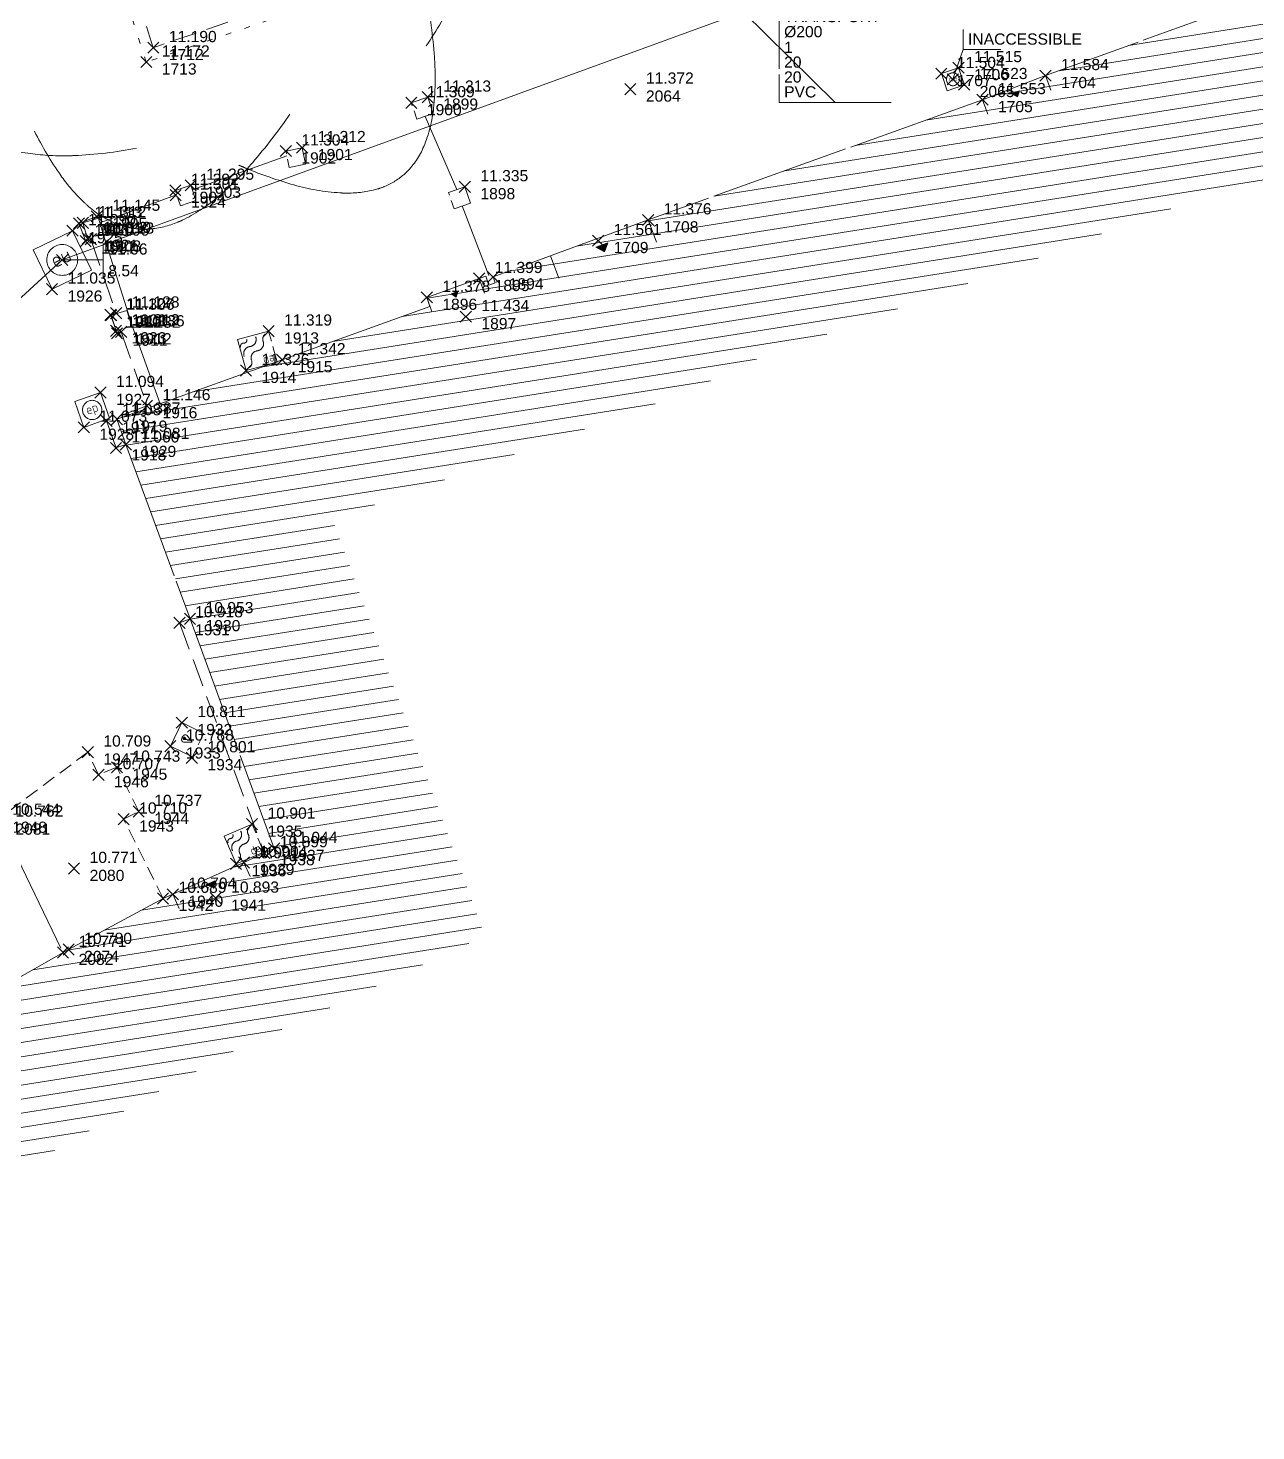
# Model space of a CAD drawing. Header units: metres. Extents: x 1223562 to 1223801, y 7191360 to 7191620.
# Drawn here: x 1223742.72 to 1223764.66, y 7191459.21 to 7191484.28 of the extents above; entities that cross this region are included whole.
import ezdxf
from ezdxf.enums import TextEntityAlignment as Align

# ---------------------------------------------------------------- set-up
doc = ezdxf.new("R2010")
doc.units = ezdxf.units.M
doc.header["$PDMODE"] = 3
doc.header["$PDSIZE"] = 0.1
for name, pattern in [('LL_0821', [0.7, 0.5, -0.2]), ('LL_0824', [0.35, 0.1, -0.25]), ('RL_1103', [0.375, 0.25, -0.125]), ('RL_1105', [2.5, 2.5, 0]), ('RL_1110', [2.5, 2.5, 0]), ('Socle_Continu', [2.5, 2.5, 0]), ('TL_1182', [0.6, 0.4, -0.2])]:
    doc.linetypes.add(name, pattern=pattern)
for name, color, linetype, lineweight in [('BATIH_SCS', 201, 'Socle_Continu', 13), ('CLOTU_SCS', 212, 'Socle_Continu', 13), ('GAZFL_SCS', 40, 'Socle_Continu', 13), ('JARDI_SCS', 82, 'Socle_Continu', 13), ('SIGTA_SCI', 7, 'Socle_Continu', 13), ('SIGTM_SCI', 1, 'Socle_Continu', 13), ('SIGTO_SCI', 255, 'Socle_Continu', 13), ('VOIRI_SCS', 7, 'Socle_Continu', 13)]:
    doc.layers.add(name, color=color, linetype=linetype, lineweight=lineweight)
for name, color, linetype, lineweight, true_color in [('BATIM_SCS', 7, 'Socle_Continu', 13, 0xdf7fff), ('EAUPL_SCS', 5, 'Socle_Continu', 13, 0x0000ff), ('EAUUS_PSI', 7, 'Socle_Continu', 13, 0x7f3f00), ('EAUUS_SCI', 7, 'Socle_Continu', 13, 0x7f3f00), ('EAUUS_SCS', 7, 'Socle_Continu', 13, 0x7f3f00), ('EAUUS_SCT', 7, 'Socle_Continu', 13, 0x7f3f00)]:
    doc.layers.add(name, color=color, linetype=linetype, lineweight=lineweight, true_color=true_color)
doc.styles.add('Reseaux', font='arial.ttf')
doc.styles.get("Standard").update_dxf_attribs({"font": 'arial.ttf'})
doc.styles.add('Style_1', font='WINGDNG2.TTF')
doc.linetypes.add('CL_0181', pattern='A,3,-0.15,0.4,-0.381,["eu",Standard,S=0.254,R=0,X=-0.2,Y=-0.1],-0.381,0.4,-0.15', length=4.862)
doc.linetypes.add('SL_1142', pattern='A,0.5,0,["£",Style_1,S=0.1,R=0,X=0.2,Y=0],0.5', length=1)

# ---------------------------------------------------------------- blocks, each defined once
blk = doc.blocks.new('YP_1521')
at = {"layer": 'SIGTO_SCI', "color": 7, "linetype": 'Socle_Continu'}
blk.add_point((0, 0), dxfattribs=at)
at = {"layer": 'SIGTA_SCI', "linetype": 'Socle_Continu'}
blk.add_attdef('ALT', (0.278, 0.099), '', height=0.2, dxfattribs=at)
at = {"layer": 'SIGTA_SCI', "linetype": 'Socle_Continu', "flags": 9}
blk.add_attdef('CALQUE_ALT', (1.69, -1.18), '', height=0.2, dxfattribs=at)
at = {"layer": 'SIGTM_SCI', "linetype": 'Socle_Continu'}
blk.add_attdef('MAT', (0.278, -0.223), '', height=0.2, dxfattribs=at)
at = {"layer": 'SIGTM_SCI', "linetype": 'Socle_Continu', "flags": 9}
blk.add_attdef('CALQUE_MAT', (1.69, -1.501), '', height=0.2, dxfattribs=at)
at = {"layer": 'SIGTO_SCI', "linetype": 'Socle_Continu', "flags": 9}
for tag, p in [('ID', (1.69, 0.105)), ('NATURE', (1.69, -0.216)), ('FAMILLE', (1.69, -0.538)), ('CALQUE', (1.69, -0.859)), ('PCRS', (1.69, -1.823))]:
    blk.add_attdef(tag, p, '', height=0.2, dxfattribs=at)
blk = doc.blocks.new('RP_1121')
at = {"layer": 'BATIM_SCS', "linetype": 'Socle_Continu'}
blk.add_hatch(color=256, dxfattribs=at).paths.add_polyline_path([(0.438, 0.086), (0.5, 0.172), (0.563, 0.086)])
for p, q in [((0, 0.276), (0, 0)), ((1, -0.001), (1, 0.275)), ((0.438, 0.086), (0.5, 0.172)), ((0.5, 0.172), (0.563, 0.086)), ((0.563, 0.086), (0.438, 0.086))]:
    blk.add_line(p, q, dxfattribs=at)
at = {"layer": 'BATIM_SCS', "linetype": 'Socle_Continu', "flags": 9}
for tag, p in [('ID', (1.431, 0.651)), ('NATURE', (1.431, 0.33)), ('FAMILLE', (1.431, 0.008)), ('CALQUE', (1.431, -0.313)), ('PCRS', (1.431, -0.634))]:
    blk.add_attdef(tag, p, '', height=0.2, dxfattribs=at)
blk = doc.blocks.new('TP_1203')
at = {"layer": 'JARDI_SCS', "linetype": 'Socle_Continu'}
for points in [[(0.3171, 0.1998, 0.007667), (0.3097, 0.2185, 0.026874), (0.2793, 0.282, 0.047786), (0.2363, 0.3458, 0.023985), (0.2196, 0.3641, 0.040407), (0.1879, 0.391, 0.05708), (0.1498, 0.4122, 0.021505), (0.1343, 0.4178, 0.075257), (0.0789, 0.4262, 0.004647), (0.0754, 0.4262, 0.067031), (0.0113, 0.4161, 0.025669), (-0.025, 0.4032, 0.024468), (-0.0582, 0.3875, 0.036292), (-0.1329, 0.3405)], [(-0.0204, 0.3686, 0.026081), (-0.1467, 0.3752, 0.000498), (-0.1491, 0.3752, 0.000061), (-0.1493, 0.3752, 0.039737), (-0.2542, 0.3668, 0.05935), (-0.3324, 0.3448, 0.002412), (-0.3355, 0.3435, 0.092506), (-0.393, 0.3053, 0.000753), (-0.3933, 0.305, 0.098491), (-0.4244, 0.2585, 0.011844), (-0.4269, 0.2521, 0.083514), (-0.4371, 0.1912, 0.009601), (-0.437, 0.184, 0.062383), (-0.4234, 0.101, 0.027233), (-0.3998, 0.0339, 0.012932), (-0.386, 0.003)], [(0.3734, -0.1657, 0.034341), (0.42, -0.0853, 0.016386), (0.4306, -0.0619, 0.033024), (0.4472, -0.0128, 0.065516), (0.4552, 0.0476, 0.004498), (0.4551, 0.0518, 0.088708), (0.4437, 0.1085, 0.001985), (0.4432, 0.1097, 0.087204), (0.4129, 0.1572, 0.010127), (0.4065, 0.1639, 0.060799), (0.3628, 0.1981, 0.037701), (0.3113, 0.2242, 0.012492), (0.2934, 0.231, 0.034867), (0.2046, 0.2561)], [(-0.4141, 0.0593, 0.030688), (-0.4401, -0.0515, 0.042762), (-0.4476, -0.1391, 0.002681), (-0.4475, -0.1447, 0.068057), (-0.4366, -0.2203, 0.027564), (-0.4302, -0.2384, 0.0661), (-0.4071, -0.2783, 0.02929), (-0.3949, -0.292, 0.071575), (-0.3592, -0.3187, 0.024959), (-0.3395, -0.3281, 0.055555), (-0.2929, -0.3415, 0.042997), (-0.2266, -0.3473, 0.011964), (-0.2081, -0.3468, 0.03671), (-0.1048, -0.3345)], [(0.064, -0.3627, 0.004702), (0.0762, -0.3679, 0.029397), (0.1549, -0.3952, 0.053456), (0.231, -0.4084, 0.017025), (0.2434, -0.4088, 0.067312), (0.292, -0.4022, 0.029038), (0.3048, -0.3978, 0.085197), (0.3382, -0.3767, 0.008842), (0.3415, -0.3736, 0.097758), (0.3694, -0.3319, 0.000163), (0.3695, -0.3318, 0.072483), (0.3857, -0.2677, 0.026786), (0.3883, -0.2187, 0.018833), (0.387, -0.1842, 0.02958), (0.3734, -0.0814)], [(-0.2735, -0.3064, 0.039486), (-0.23, -0.3798, 0.04359), (-0.1978, -0.4182, 0.016585), (-0.1839, -0.4312, 0.081902), (-0.1391, -0.4591, 0.006579), (-0.1351, -0.4607, 0.089308), (-0.0921, -0.4684, 0.016983), (-0.0837, -0.4681, 0.078527), (-0.037, -0.4569, 0.013117), (-0.0296, -0.4536, 0.063228), (0.0271, -0.4171, 0.02257), (0.0606, -0.3865, 0.018838), (0.0864, -0.3587, 0.027877), (0.1484, -0.2782)]]:
    blk.add_lwpolyline(points, format="xyb", dxfattribs=at)
at = {"layer": 'JARDI_SCS', "linetype": 'Socle_Continu', "flags": 9}
for tag, p in [('ID', (0.8891, 0.2461)), ('NATURE', (0.8891, -0.0752)), ('FAMILLE', (0.8891, -0.3964)), ('CALQUE', (0.8891, -0.7177)), ('PCRS', (0.8891, -1.039))]:
    blk.add_attdef(tag, p, '', height=0.2, dxfattribs=at)
blk = doc.blocks.new('RP_1126')
at = {"layer": 'BATIM_SCS', "linetype": 'Socle_Continu', "flags": 128}
blk.add_lwpolyline([(0, 0), (0, 1), (1, 1), (1, 0)], close=True, dxfattribs=at)
at = {"layer": 'BATIM_SCS', "linetype": 'Socle_Continu', "flags": 9}
for tag, p in [('NATURE', (1.409, 0.67)), ('ID', (1.409, 0.991)), ('CALQUE', (1.409, 0.028)), ('FAMILLE', (1.409, 0.349)), ('PCRS', (1.409, -0.294))]:
    blk.add_attdef(tag, p, '', height=0.2, dxfattribs=at)
blk = doc.blocks.new('BP_0086')
at = {"layer": 'EAUPL_SCS', "linetype": 'Socle_Continu', "flags": 128}
blk.add_lwpolyline([(1, 0.001), (0.999, 1.001), (-0.001, 1), (0, 0)], close=True, dxfattribs=at)
at = {"layer": 'EAUPL_SCS', "linetype": 'Socle_Continu', "const_width": 0.0188, "flags": 128}
for points in [[(0.185, 0.762), (0.114, 0.762, -0.424), (0.072, 0.804), (0.072, 0.874, -0.997785), (0.185, 0.874), (0.185, 0.846), (0.086, 0.846)], [(0.255, 0.677), (0.255, 0.93), (0.318, 0.93, -0.410802), (0.367, 0.881), (0.367, 0.808, -0.396178), (0.318, 0.762), (0.269, 0.762)]]:
    blk.add_lwpolyline(points, format="xyb", dxfattribs=at)
at = {"layer": 'EAUPL_SCS', "linetype": 'Socle_Continu', "flags": 128}
for points in [[(0.125, 0.063, 0.308109), (0.25, 0.25, -0.498161), (0.5, 0.5, 0.49989), (0.749, 0.751, -0.306811), (0.874, 0.938)], [(0.937, 0.563, -0.49989), (0.687, 0.313, 0.49989), (0.437, 0.063)], [(0.719, 0.063, -0.52802), (0.844, 0.157, 0.528439), (0.969, 0.251)]]:
    blk.add_lwpolyline(points, format="xyb", dxfattribs=at)
at = {"layer": 'EAUPL_SCS', "linetype": 'Socle_Continu', "flags": 9}
for tag, p in [('ID', (1.494, 0.906)), ('NATURE', (1.494, 0.585)), ('FAMILLE', (1.494, 0.263)), ('CALQUE', (1.494, -0.058)), ('PCRS', (1.494, -0.379))]:
    blk.add_attdef(tag, p, '', height=0.2, dxfattribs=at)
blk = doc.blocks.new('CP_0163')
at = {"layer": 'EAUUS_SCS', "linetype": 'Socle_Continu'}
blk.add_lwpolyline([(0, 0), (1, 0), (1, 1), (0, 1)], close=True, dxfattribs=at)
at = {"layer": 'EAUUS_SCS', "linetype": 'Socle_Continu', "const_width": 0.0235, "flags": 128}
for points in [[(0.45, 0.412), (0.362, 0.412, -0.405328), (0.31, 0.465), (0.31, 0.553, -0.999132), (0.45, 0.553), (0.45, 0.518), (0.327, 0.518)], [(0.538, 0.624), (0.538, 0.474, 0.410802), (0.6, 0.412), (0.679, 0.412), (0.679, 0.624)]]:
    blk.add_lwpolyline(points, format="xyb", dxfattribs=at)
at = {"layer": 'EAUUS_SCS', "linetype": 'Socle_Continu'}
blk.add_circle((0.5, 0.5), 0.353, dxfattribs=at)
at = {"layer": 'EAUUS_SCS', "linetype": 'Socle_Continu', "flags": 9}
for tag, p in [('ID', (1.381, 1.06)), ('NATURE', (1.381, 0.739)), ('FAMILLE', (1.381, 0.417)), ('CALQUE', (1.381, 0.096)), ('PCRS', (1.381, -0.225)), ('TYPE', (1.381, -0.546))]:
    blk.add_attdef(tag, p, '', height=0.2, dxfattribs=at)
blk = doc.blocks.new('BP_0084')
at = {"layer": 'EAUPL_SCS', "linetype": 'Socle_Continu'}
blk.add_lwpolyline([(0, 0), (1, 0), (1, 1), (0, 1)], close=True, dxfattribs=at)
at = {"layer": 'EAUPL_SCS', "linetype": 'Socle_Continu', "const_width": 0.0235, "flags": 128}
for points in [[(0.464, 0.398), (0.376, 0.398, -0.424), (0.323, 0.451), (0.323, 0.54, -0.997785), (0.464, 0.54), (0.464, 0.504), (0.341, 0.504)], [(0.552, 0.292), (0.552, 0.61), (0.631, 0.61, -0.410802), (0.693, 0.548), (0.693, 0.457, -0.396178), (0.631, 0.398), (0.57, 0.398)]]:
    blk.add_lwpolyline(points, format="xyb", dxfattribs=at)
at = {"layer": 'EAUPL_SCS', "linetype": 'Socle_Continu'}
blk.add_circle((0.5, 0.5), 0.353, dxfattribs=at)
at = {"layer": 'EAUPL_SCS', "linetype": 'Socle_Continu', "flags": 9}
for tag, p in [('NATURE', (1.321, 0.875)), ('ID', (1.321, 1.197)), ('FAMILLE', (1.321, 0.554)), ('CALQUE', (1.321, 0.233)), ('PCRS', (1.321, -0.088)), ('TYPE', (1.321, -0.41))]:
    blk.add_attdef(tag, p, '', height=0.2, dxfattribs=at)
blk = doc.blocks.new('JP_0706')
at = {"layer": 'GAZFL_SCS', "linetype": 'Socle_Continu'}
h = blk.add_hatch(color=256, dxfattribs=at)
edge = h.paths.add_edge_path()
edge.add_line((0.5, 0.519), (0.432, 0.369))
edge.add_line((0.432, 0.369), (0.432, 0.35))
edge.add_ellipse((0.5, 0.355), major_axis=(-0.0682, 0), ratio=0.758629, start_angle=5.446, end_angle=174.554)
edge.add_line((0.568, 0.35), (0.568, 0.369))
edge.add_line((0.568, 0.369), (0.5, 0.519))
at = {"layer": 'GAZFL_SCS', "linetype": 'Socle_Continu', "flags": 128}
blk.add_lwpolyline([(1, 0), (0, 0), (0, 1), (1, 1)], close=True, dxfattribs=at)
at = {"layer": 'GAZFL_SCS', "linetype": 'Socle_Continu'}
blk.add_lwpolyline([(0.648, 0.369), (0.648, 0.406), (0.5, 0.725), (0.352, 0.406), (0.352, 0.369, 0.066358), (0.36, 0.347, 0.1059), (0.393, 0.308, 0.086348), (0.441, 0.284, 0.076263), (0.5, 0.275, 0.076263), (0.559, 0.284, 0.086348), (0.607, 0.308, 0.1059), (0.64, 0.347, 0.066358)], format="xyb", close=True, dxfattribs=at)
at = {"layer": 'GAZFL_SCS', "linetype": 'Socle_Continu', "flags": 9}
for tag, p in [('ID', (1.367, 0.908)), ('NATURE', (1.367, 0.587)), ('CALQUE', (1.367, -0.055)), ('FAMILLE', (1.367, 0.266)), ('PCRS', (1.367, -0.377))]:
    blk.add_attdef(tag, p, '', height=0.2, dxfattribs=at)
blk = doc.blocks.new('*U79')
at = {"layer": 'EAUUS_SCI', "linetype": 'Socle_Continu'}
blk.add_line((0.183, 0.531), (0, 0), dxfattribs=at)
at = {"layer": 'EAUUS_SCI', "linetype": 'Socle_Continu', "flags": 128}
blk.add_lwpolyline([(0.856, 0.531), (0.183, 0.531), (0.183, 0.888)], dxfattribs=at)
at = {"layer": 'EAUUS_SCI', "linetype": 'Socle_Continu'}
blk.add_point((0, 0), dxfattribs=at)
blk.add_attdef('TXT', (0.271, 0.619), '', height=0.2, dxfattribs=at)
at = {"layer": 'EAUUS_SCI', "linetype": 'Socle_Continu', "flags": 9}
for tag, p in [('ID', (1.967, 0.144)), ('NATURE', (1.967, -0.177)), ('FAMILLE', (1.967, -0.499)), ('CALQUE', (1.967, -0.82)), ('PCRS', (1.967, -1.141))]:
    blk.add_attdef(tag, p, '', height=0.2, dxfattribs=at)
blk = doc.blocks.new('*U104')
at = {"layer": 'EAUUS_SCI', "linetype": 'Socle_Continu'}
blk.add_line((1.641, -1.615), (0, 0), dxfattribs=at)
at = {"layer": 'EAUUS_SCI', "linetype": 'Socle_Continu', "flags": 128}
blk.add_lwpolyline([(2.641, -1.615), (0.641, -1.615), (0.641, 0.023)], dxfattribs=at)
at = {"layer": 'EAUUS_SCI', "linetype": 'Socle_Continu'}
blk.add_point((0, 0), dxfattribs=at)
at = {"layer": 'EAUUS_SCI', "linetype": 'Socle_Continu', "flags": 9}
for tag, p in [('ID', (2.47, 1.418)), ('NATURE', (2.47, 1.097)), ('FAMILLE', (2.47, 0.776)), ('CALQUE', (2.47, 0.454))]:
    blk.add_attdef(tag, p, '', height=0.2, dxfattribs=at)
at = {"layer": 'EAUUS_SCI', "linetype": 'Socle_Continu'}
for tag, p in [('TYPE', (0.729, -0.182)), ('DIAM', (0.729, -0.452)), ('NBR', (0.729, -0.731)), ('LARG', (0.729, -0.996)), ('HAUT', (0.729, -1.262)), ('MATER', (0.729, -1.528))]:
    blk.add_attdef(tag, p, '', height=0.2, dxfattribs=at)
blk = doc.blocks.new('CP_2101')
at = {"layer": 'EAUUS_PSI', "linetype": 'Socle_Continu'}
blk.add_line((0.733, 0), (0, 0), dxfattribs=at)
at = {"layer": 'EAUUS_PSI', "linetype": 'Socle_Continu', "flags": 128}
blk.add_lwpolyline([(0.733, -0.3), (0.733, 0.3)], dxfattribs=at)
at = {"layer": 'EAUUS_PSI', "linetype": 'Socle_Continu'}
blk.add_point((0, 0), dxfattribs=at)
at = {"layer": 'EAUUS_PSI', "linetype": 'Socle_Continu', "style": 'Reseaux', "flags": 9}
for tag, p in [('ID', (2.525, 0.541)), ('NATURE', (2.525, 0.22))]:
    blk.add_attdef(tag, p, '', height=0.2, dxfattribs=at)
at = {"layer": 'EAUUS_PSI', "linetype": 'Socle_Continu'}
for tag, p in [('TAMPON', (0.824, 0.196)), ('RADIER', (0.824, -0.192))]:
    blk.add_attdef(tag, text='', height=0.2, dxfattribs=at).set_placement(p, align=Align.MIDDLE_LEFT)
at = {"layer": 'EAUUS_PSI', "linetype": 'Socle_Continu', "flags": 9}
for tag, p in [('FAMILLE', (2.525, -0.101)), ('CALQUE', (2.525, -0.423)), ('PCRS', (2.525, -0.744))]:
    blk.add_attdef(tag, p, '', height=0.2, dxfattribs=at)

msp = doc.modelspace()

# ---------------------------------------------------------------- hatches: boundary and pattern name
at = {"layer": 'BATIH_SCS', "linetype": 'Socle_Continu'}
h = msp.add_hatch(dxfattribs=at)
h.set_pattern_fill('RL_1107', color=256, angle=324, pattern_type=2)
h.set_pattern_definition([(9, (0, 0), (-0.03910861626, 0.246922085149), [])])
h.paths.add_polyline_path([(1223734.774, 7191458.11), (1223737.57, 7191460.468), (1223738.179, 7191460.991), (1223741.047, 7191463.032), (1223741.806, 7191463.43), (1223744.902, 7191465.188), (1223746.432, 7191466.015), (1223746.502, 7191466.045), (1223747.824, 7191466.636), (1223750.884, 7191468.054), (1223748.434, 7191474.756), (1223748.165, 7191475.484), (1223748.281, 7191475.526), (1223751.777, 7191476.792), (1223754.931, 7191477.924), (1223754.885, 7191478.05), (1223760.818, 7191480.183), (1223761.947, 7191480.614), (1223764.032, 7191481.369), (1223764.066, 7191481.273), (1223765.561, 7191481.815), (1223769.056, 7191483.061), (1223773.425, 7191484.644), (1223774.643, 7191485.075), (1223778.453, 7191486.464), (1223777.426, 7191489.283), (1223773.629, 7191487.899), (1223772.414, 7191487.469), (1223768.034, 7191485.881), (1223767.366, 7191485.639), (1223767.322, 7191485.761), (1223766.466, 7191485.451), (1223766.504, 7191485.348), (1223765.864, 7191485.116), (1223765.83, 7191485.21), (1223764.999, 7191484.909), (1223760.9, 7191483.426), (1223759.774, 7191482.996), (1223753.801, 7191480.848), (1223751.033, 7191479.829), (1223751.071, 7191479.726), (1223750.957, 7191479.685), (1223750.9, 7191479.842), (1223750.782, 7191479.8), (1223749.847, 7191479.464), (1223749.904, 7191479.304), (1223749.94, 7191479.205), (1223749.904, 7191479.304), (1223747.263, 7191478.348), (1223744.312, 7191477.287), (1223744.471, 7191476.835), (1223745.617, 7191473.722), (1223747.119, 7191469.616), (1223746.581, 7191469.366), (1223745.31, 7191468.798), (1223745.135, 7191468.725), (1223743.448, 7191467.812), (1223740.344, 7191466.049), (1223740.343, 7191466.05), (1223739.497, 7191465.606), (1223739.411, 7191465.55), (1223736.329, 7191463.357), (1223735.626, 7191462.753), (1223732.761, 7191460.337), (1223732.069, 7191459.667), (1223729.39, 7191457.078), (1223728.664, 7191456.399), (1223727.217, 7191454.748), (1223726.804, 7191454.242), (1223725.113, 7191451.913), (1223725.062, 7191451.944), (1223724.339, 7191450.834, 0.014624), (1223723.451, 7191449.516, 0.01629), (1223722.554, 7191447.99), (1223721.85, 7191446.726), (1223721.08, 7191445.259), (1223720.409, 7191443.969), (1223719.859, 7191442.869), (1223719.239, 7191441.685), (1223719.239, 7191441.686), (1223718.761, 7191440.858), (1223717.859, 7191439.088), (1223716.812, 7191437.09), (1223715.887, 7191435.293), (1223715.675, 7191434.911), (1223714.504, 7191432.68), (1223714.106, 7191431.934), (1223716.64, 7191430.518), (1223717.15, 7191430.233), (1223717.12, 7191430.179), (1223721.513, 7191427.684), (1223722.195, 7191427.297), (1223722.452, 7191427.162), (1223722.733, 7191427.005), (1223727.812, 7191424.096), (1223727.846, 7191424.157), (1223728.029, 7191424.052), (1223728.048, 7191424.087), (1223728.9, 7191423.572), (1223729.743, 7191423.046), (1223729.905, 7191422.946), (1223729.889, 7191422.92), (1223732.78, 7191421.284), (1223735.413, 7191419.743), (1223736.903, 7191422.347), (1223718.126, 7191433.125), (1223718.316, 7191433.487), (1223718.534, 7191433.88), (1223719.474, 7191435.707), (1223720.524, 7191437.711), (1223721.398, 7191439.426), (1223721.877, 7191440.256), (1223722.53, 7191441.502), (1223723.081, 7191442.606), (1223723.739, 7191443.87), (1223724.489, 7191445.3), (1223725.182, 7191446.543, -0.016433), (1223725.986, 7191447.913, -0.015305), (1223726.815, 7191449.138), (1223726.886, 7191449.248), (1223729.181, 7191452.411), (1223729.507, 7191452.81), (1223730.823, 7191454.31), (1223731.457, 7191454.905), (1223734.155, 7191457.51)])
h.paths.add_polyline_path([(1223732.43, 7191459.9), (1223732.516, 7191459.984), (1223732.531, 7191459.882)], flags=16)
h.paths.add_polyline_path([(1223729.131, 7191456.718), (1223729.145, 7191456.613), (1223729.04, 7191456.633)], flags=16)
h.paths.add_polyline_path([(1223735.986, 7191462.956), (1223736.074, 7191463.032), (1223736.082, 7191462.934)], flags=16)
h.paths.add_polyline_path([(1223724.888, 7191451.282), (1223724.93, 7191451.187), (1223724.826, 7191451.185)], flags=16)
h.paths.add_polyline_path([(1223739.918, 7191465.73), (1223740.027, 7191465.787), (1223740.013, 7191465.682)], flags=16)
h.paths.add_polyline_path([(1223745.901, 7191468.968), (1223746.06, 7191469.039), (1223746.016, 7191468.925)], flags=16)
h.paths.add_polyline_path([(1223719.668, 7191442.319), (1223719.706, 7191442.206), (1223719.592, 7191442.173)], flags=16)
h.paths.add_polyline_path([(1223716.525, 7191436.243), (1223716.585, 7191436.07), (1223716.409, 7191436.019)], flags=16)
h.paths.add_polyline_path([(1223750.285, 7191479.53), (1223750.402, 7191479.572), (1223750.373, 7191479.47)], flags=16)
h.paths.add_polyline_path([(1223752.865, 7191480.362), (1223753.083, 7191480.442), (1223753.02, 7191480.277)], flags=16)
h.paths.add_polyline_path([(1223721.939, 7191427.64), (1223721.939, 7191427.541), (1223721.854, 7191427.589)], flags=16)
h.paths.add_polyline_path([(1223729.413, 7191423.456), (1223729.42, 7191423.35), (1223729.314, 7191423.415)], flags=16)
h.paths.add_polyline_path([(1223760.298, 7191483.104), (1223760.438, 7191483.158), (1223760.399, 7191483.05)], flags=16)
h.paths.add_polyline_path([(1223771.667, 7191487.085), (1223771.841, 7191487.148), (1223771.79, 7191487.017)], flags=16)
h.paths.add_polyline_path([(1223774.047, 7191487.978), (1223774.16, 7191488.019), (1223774.127, 7191487.934)], flags=16)

# ---------------------------------------------------------------- linework, layer by layer
at = {"layer": 'BATIM_SCS', "linetype": 'RL_1105'}
msp.add_polyline3d([(1223764.999, 7191484.909, 11.686), (1223760.9, 7191483.426, 11.584), (1223759.774, 7191482.996, 11.553), (1223753.801, 7191480.848, 11.376), (1223751.033, 7191479.829, 11.423), (1223751.071, 7191479.726, 11.436), (1223750.957, 7191479.685, 11.427), (1223750.9, 7191479.842, 11.408), (1223750.782, 7191479.8, 11.399), (1223749.847, 7191479.464, 11.378), (1223749.904, 7191479.304, 11.392), (1223747.263, 7191478.348, 11.342), (1223744.312, 7191477.287, 11.387), (1223744.471, 7191476.835, 11.081), (1223745.617, 7191473.722, 10.953), (1223747.119, 7191469.616, 11.044), (1223746.581, 7191469.366, 10.904), (1223745.31, 7191468.798, 10.704), (1223745.135, 7191468.725, 10.689), (1223743.448, 7191467.812, 10.78), (1223740.369, 7191466.063, 10.329)], dxfattribs=at)
at = {"layer": 'BATIM_SCS', "linetype": 'RL_1103'}
msp.add_polyline3d([(1223745.135, 7191468.725, 10.689), (1223744.43, 7191470.142, 10.71), (1223744.7, 7191470.277, 10.737), (1223744.311, 7191471.068, 10.743), (1223743.98, 7191470.933, 10.707), (1223743.791, 7191471.339, 10.709), (1223742.162, 7191470.12, 10.544), (1223741.232, 7191469.38, 10.416), (1223739.429, 7191467.918, 10.151)], dxfattribs=at)
at = {"layer": 'BATIM_SCS', "linetype": 'RL_1110'}
for points in [[(1223742.22, 7191470.086, 10.762), (1223743.348, 7191467.759, 10.771)], [(1223746.581, 7191469.366, 10.904), (1223745.31, 7191468.798, 10.704)]]:
    msp.add_polyline3d(points, dxfattribs=at)
at = {"layer": 'CLOTU_SCS', "linetype": 'SL_1142', "ltscale": 2}
for points in [[(1223749.817, 7191482.699, 11.315), (1223750.381, 7191481.39, 11.336)], [(1223747.345, 7191481.995, 11.305), (1223745.656, 7191481.386, 11.296)], [(1223745.359, 7191481.291, 11.301), (1223744.007, 7191480.799, 11.144)], [(1223750.481, 7191481.097, 11.345), (1223750.954, 7191479.854, 11.412)], [(1223744.067, 7191480.601, 11.14), (1223744.582, 7191478.955, 11.149), (1223745.083, 7191477.564, 11.168)]]:
    msp.add_polyline3d(points, dxfattribs=at)
at = {"layer": 'EAUUS_SCT', "linetype": 'CL_0181'}
for points in [[(1223767.671, 7191488.995, 9.46), (1223743.334, 7191480.133, 8.54)], [(1223743.334, 7191480.133, 8.54), (1223723.06, 7191461.526, 7.53)]]:
    msp.add_polyline3d(points, dxfattribs=at)
at = {"layer": 'JARDI_SCS', "linetype": 'TL_1182'}
msp.add_polyline3d([(1223747.427, 7191484.771, 11.258), (1223744.961, 7191483.926, 11.19), (1223744.057, 7191486.724, 11.215), (1223746.48, 7191487.525, 11.28)], close=True, dxfattribs=at)
at = {"layer": 'VOIRI_SCS', "linetype": 'LL_0824'}
msp.add_polyline3d([(1223747.676, 7191484.643, 11.251), (1223744.835, 7191483.669, 11.172), (1223743.809, 7191486.872, 11.205), (1223746.602, 7191487.777, 11.279)], close=True, dxfattribs=at)
at = {"layer": 'VOIRI_SCS', "linetype": 'LL_0821'}
for points in [[(1223743.952, 7191480.912, 11.145), (1223743.632, 7191480.786, 11.113), (1223743.753, 7191480.468, 11.106), (1223743.844, 7191480.504, 11.113), (1223744.297, 7191479.183, 11.128), (1223744.196, 7191479.151, 11.127), (1223744.313, 7191478.822, 11.132), (1223744.388, 7191478.847, 11.136), (1223744.848, 7191477.527, 11.146), (1223744.125, 7191477.259, 11.087), (1223744.294, 7191476.773, 11.06), (1223744.471, 7191476.835, 11.081)], [(1223745.617, 7191473.722, 10.953), (1223745.43, 7191473.648, 10.918), (1223746.944, 7191469.539, 10.899)]]:
    msp.add_polyline3d(points, dxfattribs=at)

# ---------------------------------------------------------------- block references
at = {"layer": 'BATIM_SCS', "linetype": 'Socle_Continu'}
for p, xscale, rotation in [((1223760.9, 7191483.426, 11.584), 1.205826525171461, 200.9273591719013), ((1223750.782, 7191479.8, 11.399), 0.9941260593111446, 199.7465208637774), ((1223746.581, 7191469.366, 10.904), 1.391877720539615, 204.0777668542135)]:
    msp.add_blockref('RP_1121', p, dxfattribs=dict(at, xscale=xscale, rotation=rotation))
at = {"layer": 'BATIM_SCS', "color": 201, "linetype": 'Socle_Continu'}
for p, xscale, yscale, rotation in [((1223749.863, 7191483.041, 11.313), 0.3090915452543051, 0.3090915452543051, 198.9148650083165), ((1223747.622, 7191482.139, 11.312), 0.3004900882197887, 0.3004900882197887, 191.5350095937528), ((1223745.629, 7191481.467, 11.295), 0.2884193450498485, 0.2884193450498485, 198.4158516466186), ((1223750.527, 7191481.44, 11.335), 0.309091545254305, 0.309091545254305, 198.9148650083165), ((1223743.702, 7191480.796, 11.312), 0.2924470164597779, 0.2924470164597779, 286.937886899215), ((1223744.208, 7191479.144, 11.306), 0.2924905013845248, 0.2924905013845248, 287.3719622794553)]:
    msp.add_blockref('RP_1126', p, dxfattribs=dict(at, xscale=xscale, yscale=yscale, rotation=rotation))
at = {"layer": 'BATIM_SCS', "linetype": 'Socle_Continu', "xscale": 1.8600001871789, "yscale": 1.542510591989524, "zscale": 1.542510591989524, "rotation": 200.2667640771526}
msp.add_blockref('RP_1121', (1223753.801, 7191480.848, 11.376), dxfattribs=at)
at = {"layer": 'EAUPL_SCS', "linetype": 'Socle_Continu'}
for name, p, xscale, yscale, rotation in [('BP_0086', (1223747.021, 7191478.862, 11.319), 0.5745821725115984, 0.5745821725115984, 195.1793626926452), ('BP_0084', (1223743.719, 7191477.142, 11.073), 0.488061117310121, 0.488061117310121, 19.33107141426791), ('BP_0086', (1223746.725, 7191470.05, 10.901), 0.5397906321758252, 0.5397906321758252, 203.0112430106118)]:
    msp.add_blockref(name, p, dxfattribs=dict(at, xscale=xscale, yscale=yscale, rotation=rotation))
at = {"layer": 'EAUUS_PSI', "linetype": 'Socle_Continu'}
msp.add_blockref('CP_2101', (1223743.334, 7191480.133, 11.06), dxfattribs=at).add_auto_attribs({'TAMPON': '11.06', 'RADIER': '8.54'})
at = {"layer": 'EAUUS_SCI', "linetype": 'Socle_Continu'}
for name, p, values in [('*U104', (1223755.502, 7191484.564), {'TYPE': 'TRANSPORT', 'DIAM': 'Ø200', 'NBR': '1', 'LARG': '20', 'HAUT': '20', 'MATER': 'PVC'}), ('*U79', (1223759.246, 7191483.361), {'TXT': 'INACCESSIBLE'})]:
    msp.add_blockref(name, p, dxfattribs=at).add_auto_attribs(values)
at = {"layer": 'EAUUS_SCS', "linetype": 'Socle_Continu', "xscale": 0.3255271057413651, "yscale": 0.3255271057413651, "zscale": 0.3255271057413651, "rotation": 198.8708187994821}
msp.add_blockref('CP_0163', (1223759.348, 7191483.568, 11.515), dxfattribs=at)
at = {"layer": 'EAUUS_SCS', "linetype": 'Socle_Continu', "xscale": 0.7818724848077961, "yscale": 0.7818724848077961, "rotation": 25.73712207698955}
msp.add_blockref('CP_0163', (1223743.151, 7191479.611, 11.035), dxfattribs=at)
at = {"layer": 'GAZFL_SCS', "linetype": 'Socle_Continu', "xscale": 0.4684215120895784, "yscale": 0.437067517327627, "rotation": 243.8782010940408}
msp.add_blockref('JP_0706', (1223745.472, 7191471.866, 10.811), dxfattribs=at)
at = {"layer": 'JARDI_SCS', "linetype": 'Socle_Continu', "xscale": 10.81662887310342, "yscale": 10.81662887310342}
msp.add_blockref('TP_1203', (1223745.797, 7191485.749, 11.407), dxfattribs=at)
at = {"layer": 'SIGTO_SCI', "linetype": 'Socle_Continu'}
for p, values in [((1223744.961, 7191483.926, 11.19), {'ALT': '11.190', 'MAT': '1712'}), ((1223744.835, 7191483.669, 11.172), {'ALT': '11.172', 'MAT': '1713'}), ((1223759.348, 7191483.568, 11.515), {'ALT': '11.515', 'MAT': '1706'}), ((1223759.04, 7191483.462, 11.504), {'ALT': '11.504', 'MAT': '1707'}), ((1223759.447, 7191483.266, 11.523), {'ALT': '11.523', 'MAT': '2065'}), ((1223760.9, 7191483.426, 11.584), {'ALT': '11.584', 'MAT': '1704'}), ((1223749.863, 7191483.041, 11.313), {'ALT': '11.313', 'MAT': '1899'}), ((1223753.484, 7191483.184, 11.372), {'ALT': '11.372', 'MAT': '2064'}), ((1223749.571, 7191482.941, 11.309), {'ALT': '11.309', 'MAT': '1900'}), ((1223759.774, 7191482.996, 11.553), {'ALT': '11.553', 'MAT': '1705'}), ((1223747.328, 7191482.079, 11.304), {'ALT': '11.304', 'MAT': '1902'}), ((1223747.622, 7191482.139, 11.312), {'ALT': '11.312', 'MAT': '1901'}), ((1223745.355, 7191481.376, 11.292), {'ALT': '11.292', 'MAT': '1904'}), ((1223745.359, 7191481.291, 11.301), {'ALT': '11.301', 'MAT': '1924'}), ((1223745.629, 7191481.467, 11.295), {'ALT': '11.295', 'MAT': '1903'}), ((1223750.527, 7191481.44, 11.335), {'ALT': '11.335', 'MAT': '1898'}), ((1223743.632, 7191480.786, 11.113), {'ALT': '11.113', 'MAT': '1906'}), ((1223743.702, 7191480.796, 11.312), {'ALT': '11.312', 'MAT': '1920'}), ((1223743.952, 7191480.912, 11.145), {'ALT': '11.145', 'MAT': '1905'}), ((1223753.801, 7191480.848, 11.376), {'ALT': '11.376', 'MAT': '1708'}), ((1223743.516, 7191480.655, 11.09), {'ALT': '11.090', 'MAT': '1925'}), ((1223743.788, 7191480.516, 11.31), {'ALT': '11.310', 'MAT': '1921'}), ((1223743.844, 7191480.504, 11.113), {'ALT': '11.113', 'MAT': '1908'}), ((1223743.753, 7191480.468, 11.106), {'ALT': '11.106', 'MAT': '1907'}), ((1223752.908, 7191480.478, 11.561), {'ALT': '11.561', 'MAT': '1709'}), ((1223750.782, 7191479.8, 11.399), {'ALT': '11.399', 'MAT': '1895'}), ((1223743.151, 7191479.611, 11.035), {'ALT': '11.035', 'MAT': '1926'}), ((1223749.847, 7191479.464, 11.378), {'ALT': '11.378', 'MAT': '1896'}), ((1223744.196, 7191479.151, 11.127), {'ALT': '11.127', 'MAT': '1910'}), ((1223744.208, 7191479.144, 11.306), {'ALT': '11.306', 'MAT': '1922'}), ((1223744.297, 7191479.183, 11.128), {'ALT': '11.128', 'MAT': '1909'}), ((1223750.545, 7191479.119, 11.434), {'ALT': '11.434', 'MAT': '1897'}), ((1223744.295, 7191478.865, 11.312), {'ALT': '11.312', 'MAT': '1923'}), ((1223744.313, 7191478.822, 11.132), {'ALT': '11.132', 'MAT': '1911'}), ((1223744.388, 7191478.847, 11.136), {'ALT': '11.136', 'MAT': '1912'}), ((1223747.021, 7191478.862, 11.319), {'ALT': '11.319', 'MAT': '1913'}), ((1223747.263, 7191478.348, 11.342), {'ALT': '11.342', 'MAT': '1915'}), ((1223746.617, 7191478.157, 11.326), {'ALT': '11.326', 'MAT': '1914'}), ((1223744.018, 7191477.764, 11.094), {'ALT': '11.094', 'MAT': '1927'}), ((1223744.848, 7191477.527, 11.146), {'ALT': '11.146', 'MAT': '1916'}), ((1223744.125, 7191477.259, 11.087), {'ALT': '11.087', 'MAT': '1917'}), ((1223744.312, 7191477.287, 11.387), {'ALT': '11.387', 'MAT': '1919'}), ((1223743.719, 7191477.142, 11.073), {'ALT': '11.073', 'MAT': '1928'}), ((1223744.294, 7191476.773, 11.06), {'ALT': '11.060', 'MAT': '1918'}), ((1223744.471, 7191476.835, 11.081), {'ALT': '11.081', 'MAT': '1929'}), ((1223745.43, 7191473.648, 10.918), {'ALT': '10.918', 'MAT': '1931'}), ((1223745.617, 7191473.722, 10.953), {'ALT': '10.953', 'MAT': '1930'}), ((1223745.472, 7191471.866, 10.811), {'ALT': '10.811', 'MAT': '1932'}), ((1223743.791, 7191471.339, 10.709), {'ALT': '10.709', 'MAT': '1947'}), ((1223745.266, 7191471.446, 10.788), {'ALT': '10.788', 'MAT': '1933'}), ((1223745.65, 7191471.237, 10.801), {'ALT': '10.801', 'MAT': '1934'}), ((1223744.311, 7191471.068, 10.743), {'ALT': '10.743', 'MAT': '1945'}), ((1223743.98, 7191470.933, 10.707), {'ALT': '10.707', 'MAT': '1946'}), ((1223744.7, 7191470.277, 10.737), {'ALT': '10.737', 'MAT': '1944'}), ((1223742.162, 7191470.12, 10.544), {'ALT': '10.544', 'MAT': '1948'}), ((1223742.22, 7191470.086, 10.762), {'ALT': '10.762', 'MAT': '2081'}), ((1223744.43, 7191470.142, 10.71), {'ALT': '10.710', 'MAT': '1943'}), ((1223746.725, 7191470.05, 10.901), {'ALT': '10.901', 'MAT': '1935'}), ((1223746.944, 7191469.539, 10.899), {'ALT': '10.899', 'MAT': '1938'}), ((1223747.119, 7191469.616, 11.044), {'ALT': '11.044', 'MAT': '1937'}), ((1223743.545, 7191469.259, 10.771), {'ALT': '10.771', 'MAT': '2080'}), ((1223746.439, 7191469.342, 10.901), {'ALT': '10.901', 'MAT': '1936'}), ((1223746.581, 7191469.366, 10.904), {'ALT': '10.904', 'MAT': '1939'}), ((1223745.135, 7191468.725, 10.689), {'ALT': '10.689', 'MAT': '1942'}), ((1223745.31, 7191468.798, 10.704), {'ALT': '10.704', 'MAT': '1940'}), ((1223746.074, 7191468.728, 10.893), {'ALT': '10.893', 'MAT': '1941'}), ((1223743.348, 7191467.759, 10.771), {'ALT': '10.771', 'MAT': '2082'}), ((1223743.448, 7191467.812, 10.78), {'ALT': '10.780', 'MAT': '2074'})]:
    msp.add_blockref('YP_1521', p, dxfattribs=at).add_auto_attribs(values)
ref = msp.add_blockref('YP_1521', (1223751.033, 7191479.829), dxfattribs=at)
ref.add_attrib('MAT', '1894', (1223751.311, 7191479.606), dxfattribs={"layer": 'SIGTM_SCI', "linetype": 'Socle_Continu', "height": 0.2})

doc.saveas('drawing.dxf')
